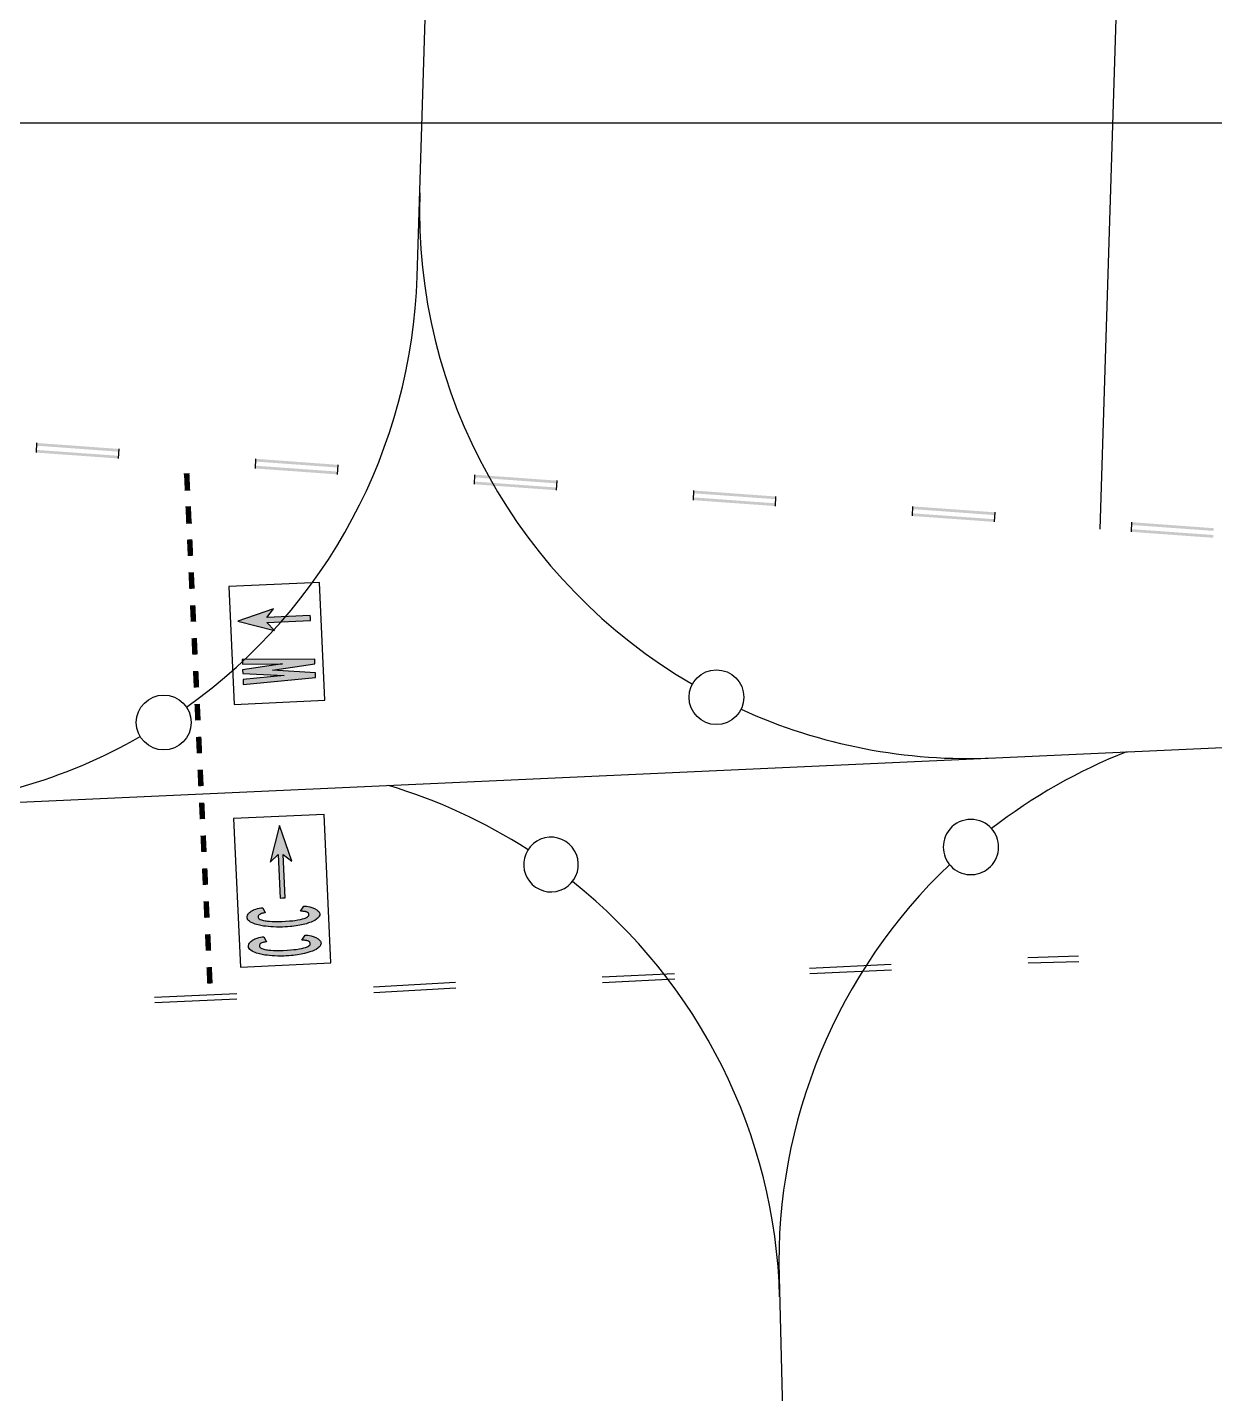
# Model space of a CAD drawing. Header units: millimetres. Extents: x 1358 to 1865, y 706 to 1003.
# Drawn here: x 1673.14 to 1688.99, y 840.71 to 858.95 of the extents above; entities that cross this region are included whole.
import ezdxf

# ---------------------------------------------------------------- set-up
doc = ezdxf.new("R2010")
doc.units = ezdxf.units.MM
doc.layers.add('建築', color=7, linetype='Continuous')

msp = doc.modelspace()

# ---------------------------------------------------------------- hatches: boundary and pattern name
at = {"layer": '建築', "ltscale": 1000}
h = msp.add_hatch(color=256, dxfattribs=at)
h.paths.add_polyline_path([(1673.268, 853.402), (1673.267, 853.366), (1674.363, 853.286), (1674.365, 853.323)])
h.paths.add_polyline_path([(1673.264, 853.31), (1673.263, 853.274), (1674.359, 853.195), (1674.361, 853.231)])
h = msp.add_hatch(color=256, dxfattribs=at)
h.paths.add_polyline_path([(1676.191, 853.191), (1676.189, 853.154), (1677.285, 853.075), (1677.287, 853.111)])
h.paths.add_polyline_path([(1676.187, 853.099), (1676.185, 853.062), (1677.281, 852.983), (1677.283, 853.02)])
h = msp.add_hatch(color=256, dxfattribs=at)
h.paths.add_polyline_path([(1675.272, 852.993), (1675.235, 852.991), (1675.245, 852.772), (1675.282, 852.773)])
h.paths.add_polyline_path([(1675.308, 852.994), (1675.272, 852.993), (1675.282, 852.773), (1675.318, 852.775)])
h = msp.add_hatch(color=256, dxfattribs=at)
h.paths.add_polyline_path([(1679.113, 852.979), (1679.111, 852.943), (1680.208, 852.863), (1680.209, 852.9)])
h.paths.add_polyline_path([(1679.109, 852.887), (1679.107, 852.851), (1680.204, 852.772), (1680.205, 852.808)])
h = msp.add_hatch(color=256, dxfattribs=at)
h.paths.add_polyline_path([(1682.035, 852.768), (1682.033, 852.731), (1683.13, 852.652), (1683.131, 852.688)])
h.paths.add_polyline_path([(1682.031, 852.676), (1682.029, 852.639), (1683.126, 852.56), (1683.127, 852.597)])
h = msp.add_hatch(color=256, dxfattribs=at)
h.paths.add_polyline_path([(1675.265, 852.333), (1675.302, 852.334), (1675.292, 852.554), (1675.255, 852.552)])
h.paths.add_polyline_path([(1675.328, 852.555), (1675.292, 852.554), (1675.302, 852.334), (1675.338, 852.336)])
h = msp.add_hatch(color=256, dxfattribs=at)
h.paths.add_polyline_path([(1684.957, 852.556), (1684.956, 852.52), (1686.052, 852.44), (1686.054, 852.477)])
h.paths.add_polyline_path([(1684.953, 852.464), (1684.952, 852.428), (1686.048, 852.349), (1686.05, 852.385)])
h = msp.add_hatch(color=256, dxfattribs=at)
h.paths.add_polyline_path([(1687.879, 852.345), (1687.878, 852.308), (1688.974, 852.229), (1688.976, 852.265)])
h.paths.add_polyline_path([(1687.875, 852.253), (1687.874, 852.216), (1688.97, 852.137), (1688.972, 852.174)])
h = msp.add_hatch(color=256, dxfattribs=at)
h.paths.add_polyline_path([(1675.285, 851.894), (1675.322, 851.895), (1675.312, 852.115), (1675.275, 852.113)])
h.paths.add_polyline_path([(1675.348, 852.116), (1675.312, 852.115), (1675.322, 851.895), (1675.358, 851.897)])
h = msp.add_hatch(color=256, dxfattribs=at)
h.paths.add_polyline_path([(1675.305, 851.454), (1675.342, 851.456), (1675.332, 851.676), (1675.295, 851.674)])
h.paths.add_polyline_path([(1675.368, 851.677), (1675.332, 851.676), (1675.342, 851.456), (1675.378, 851.458)])
h = msp.add_hatch(color=256, dxfattribs=at)
h.paths.add_polyline_path([(1675.325, 851.015), (1675.362, 851.017), (1675.352, 851.237), (1675.315, 851.235)])
h.paths.add_polyline_path([(1675.388, 851.238), (1675.352, 851.237), (1675.362, 851.017), (1675.398, 851.019)])
for points in [[(1676.922, 851.068), (1676.921, 851.102), (1676.34, 851.075), (1676.432, 851.191), (1675.956, 851.024), (1676.445, 850.901), (1676.343, 851.008), (1676.924, 851.035)], [(1676.572, 850.297), (1676.024, 850.244), (1676.027, 850.181), (1676.992, 850.273), (1676.989, 850.336), (1676.418, 850.37), (1676.983, 850.456), (1676.98, 850.517), (1676.012, 850.514), (1676.014, 850.451), (1676.548, 850.453), (1676.018, 850.375), (1676.02, 850.327)], [(1676.552, 847.33), (1676.586, 847.331), (1676.559, 847.912), (1676.675, 847.82), (1676.508, 848.296), (1676.385, 847.807), (1676.492, 847.909), (1676.518, 847.328)], [(1676.319, 847.132), (1676.308, 847.13), (1676.296, 847.128), (1676.285, 847.126), (1676.275, 847.123), (1676.27, 847.122), (1676.256, 847.116), (1676.247, 847.111), (1676.237, 847.104), (1676.231, 847.098), (1676.226, 847.088), (1676.225, 847.078), (1676.225, 847.075), (1676.226, 847.068), (1676.229, 847.062), (1676.24, 847.052), (1676.254, 847.044), (1676.269, 847.038), (1676.295, 847.031), (1676.318, 847.027), (1676.332, 847.025), (1676.351, 847.022), (1676.368, 847.021), (1676.378, 847.02), (1676.414, 847.017), (1676.434, 847.017), (1676.469, 847.016), (1676.495, 847.016), (1676.511, 847.016), (1676.541, 847.017), (1676.592, 847.02), (1676.643, 847.023), (1676.683, 847.027), (1676.713, 847.031), (1676.754, 847.037), (1676.79, 847.044), (1676.818, 847.05), (1676.837, 847.056), (1676.854, 847.062), (1676.872, 847.07), (1676.883, 847.077), (1676.89, 847.082), (1676.895, 847.088), (1676.899, 847.092), (1676.902, 847.098), (1676.903, 847.103), (1676.903, 847.108), (1676.902, 847.115), (1676.901, 847.117), (1676.9, 847.121), (1676.898, 847.124), (1676.897, 847.127), (1676.895, 847.13), (1676.892, 847.132), (1676.889, 847.135), (1676.884, 847.138), (1676.88, 847.14), (1676.875, 847.142), (1676.871, 847.144), (1676.867, 847.145), (1676.861, 847.146), (1676.856, 847.148), (1676.849, 847.149), (1676.841, 847.15), (1676.833, 847.151), (1676.825, 847.151), (1676.816, 847.152), (1676.803, 847.153), (1676.797, 847.154), (1676.792, 847.155), (1676.833, 847.221), (1676.869, 847.219), (1676.913, 847.211), (1676.941, 847.203), (1676.977, 847.19), (1677.009, 847.173), (1677.023, 847.16), (1677.033, 847.15), (1677.039, 847.14), (1677.042, 847.133), (1677.046, 847.123), (1677.046, 847.114), (1677.046, 847.107), (1677.046, 847.099), (1677.041, 847.087), (1677.036, 847.077), (1677.03, 847.07), (1677.025, 847.063), (1677.014, 847.054), (1677.002, 847.045), (1676.981, 847.031), (1676.961, 847.021), (1676.95, 847.016), (1676.933, 847.009), (1676.916, 847.002), (1676.899, 846.997), (1676.869, 846.987), (1676.825, 846.976), (1676.78, 846.967), (1676.731, 846.959), (1676.7, 846.954), (1676.673, 846.951), (1676.655, 846.949), (1676.617, 846.946), (1676.584, 846.944), (1676.552, 846.942), (1676.536, 846.942), (1676.504, 846.941), (1676.468, 846.942), (1676.424, 846.943), (1676.393, 846.945), (1676.36, 846.948), (1676.326, 846.952), (1676.298, 846.956), (1676.259, 846.962), (1676.223, 846.971), (1676.205, 846.976), (1676.184, 846.982), (1676.167, 846.988), (1676.146, 846.997), (1676.125, 847.007), (1676.109, 847.019), (1676.094, 847.031), (1676.085, 847.044), (1676.081, 847.054), (1676.079, 847.062), (1676.078, 847.07), (1676.079, 847.083), (1676.084, 847.1), (1676.092, 847.114), (1676.098, 847.122), (1676.11, 847.136), (1676.123, 847.147), (1676.133, 847.154), (1676.151, 847.164), (1676.164, 847.171), (1676.192, 847.182), (1676.215, 847.189), (1676.238, 847.194), (1676.262, 847.198), (1676.276, 847.199), (1676.286, 847.199)], [(1677.048, 846.683), (1677.053, 846.69), (1677.059, 846.7), (1677.063, 846.712), (1677.064, 846.721), (1677.064, 846.727), (1677.063, 846.736), (1677.06, 846.746), (1677.056, 846.754), (1677.05, 846.763), (1677.041, 846.773), (1677.026, 846.786), (1676.995, 846.804), (1676.959, 846.816), (1676.931, 846.825), (1676.886, 846.832), (1676.851, 846.835), (1676.81, 846.768), (1676.815, 846.768), (1676.821, 846.767), (1676.833, 846.765), (1676.843, 846.765), (1676.851, 846.764), (1676.858, 846.763), (1676.866, 846.762), (1676.876, 846.76), (1676.887, 846.758), (1676.892, 846.756), (1676.9, 846.753), (1676.908, 846.747), (1676.913, 846.742), (1676.918, 846.734), (1676.92, 846.725), (1676.921, 846.714), (1676.915, 846.703), (1676.907, 846.695), (1676.9, 846.69), (1676.889, 846.683), (1676.872, 846.675), (1676.855, 846.669), (1676.835, 846.664), (1676.808, 846.657), (1676.771, 846.65), (1676.731, 846.644), (1676.7, 846.641), (1676.66, 846.636), (1676.61, 846.633), (1676.559, 846.631), (1676.528, 846.63), (1676.512, 846.63), (1676.487, 846.629), (1676.452, 846.63), (1676.432, 846.631), (1676.396, 846.633), (1676.385, 846.634), (1676.369, 846.635), (1676.349, 846.638), (1676.336, 846.64), (1676.313, 846.644), (1676.287, 846.651), (1676.272, 846.657), (1676.258, 846.665), (1676.247, 846.675), (1676.243, 846.682), (1676.242, 846.69), (1676.244, 846.702), (1676.248, 846.711), (1676.254, 846.718), (1676.264, 846.725), (1676.273, 846.73), (1676.287, 846.735), (1676.292, 846.736), (1676.303, 846.739), (1676.314, 846.741), (1676.325, 846.743), (1676.337, 846.745), (1676.303, 846.812), (1676.294, 846.812), (1676.28, 846.811), (1676.255, 846.807), (1676.233, 846.802), (1676.21, 846.795), (1676.182, 846.784), (1676.169, 846.777), (1676.151, 846.767), (1676.141, 846.76), (1676.128, 846.749), (1676.116, 846.736), (1676.109, 846.727), (1676.102, 846.713), (1676.097, 846.697), (1676.096, 846.684), (1676.097, 846.676), (1676.098, 846.668), (1676.103, 846.657), (1676.112, 846.644), (1676.127, 846.632), (1676.143, 846.62), (1676.163, 846.61), (1676.184, 846.601), (1676.202, 846.595), (1676.223, 846.589), (1676.241, 846.584), (1676.277, 846.575), (1676.315, 846.569), (1676.344, 846.565), (1676.377, 846.561), (1676.411, 846.558), (1676.442, 846.556), (1676.486, 846.555), (1676.521, 846.555), (1676.554, 846.555), (1676.57, 846.555), (1676.601, 846.557), (1676.635, 846.559), (1676.672, 846.562), (1676.691, 846.564), (1676.717, 846.567), (1676.749, 846.572), (1676.798, 846.58), (1676.842, 846.589), (1676.886, 846.601), (1676.916, 846.61), (1676.933, 846.616), (1676.95, 846.622), (1676.968, 846.629), (1676.979, 846.634), (1676.999, 846.644), (1677.02, 846.658), (1677.032, 846.667), (1677.042, 846.677)]]:
    msp.add_hatch(color=256, dxfattribs=at).paths.add_polyline_path(points)
h = msp.add_hatch(color=256, dxfattribs=at)
h.paths.add_polyline_path([(1675.345, 850.576), (1675.382, 850.578), (1675.372, 850.798), (1675.335, 850.796)])
h.paths.add_polyline_path([(1675.408, 850.799), (1675.372, 850.798), (1675.382, 850.578), (1675.418, 850.58)])
h = msp.add_hatch(color=256, dxfattribs=at)
h.paths.add_polyline_path([(1675.365, 850.137), (1675.402, 850.139), (1675.392, 850.359), (1675.355, 850.357)])
h.paths.add_polyline_path([(1675.428, 850.36), (1675.392, 850.359), (1675.402, 850.139), (1675.438, 850.141)])
h = msp.add_hatch(color=256, dxfattribs=at)
h.paths.add_polyline_path([(1675.385, 849.698), (1675.422, 849.7), (1675.412, 849.92), (1675.375, 849.918)])
h.paths.add_polyline_path([(1675.448, 849.921), (1675.412, 849.92), (1675.422, 849.7), (1675.458, 849.702)])
h = msp.add_hatch(color=256, dxfattribs=at)
h.paths.add_polyline_path([(1675.405, 849.259), (1675.442, 849.261), (1675.432, 849.481), (1675.395, 849.479)])
h.paths.add_polyline_path([(1675.468, 849.482), (1675.432, 849.481), (1675.442, 849.261), (1675.478, 849.263)])
h = msp.add_hatch(color=256, dxfattribs=at)
h.paths.add_polyline_path([(1675.425, 848.82), (1675.462, 848.822), (1675.452, 849.042), (1675.415, 849.04)])
h.paths.add_polyline_path([(1675.488, 849.043), (1675.452, 849.042), (1675.462, 848.822), (1675.498, 848.824)])
h = msp.add_hatch(color=256, dxfattribs=at)
h.paths.add_polyline_path([(1675.445, 848.381), (1675.482, 848.383), (1675.472, 848.602), (1675.435, 848.601)])
h.paths.add_polyline_path([(1675.508, 848.604), (1675.472, 848.602), (1675.482, 848.383), (1675.518, 848.385)])
h = msp.add_hatch(color=256, dxfattribs=at)
h.paths.add_polyline_path([(1675.465, 847.942), (1675.502, 847.944), (1675.492, 848.163), (1675.455, 848.162)])
h.paths.add_polyline_path([(1675.528, 848.165), (1675.492, 848.163), (1675.502, 847.944), (1675.538, 847.946)])
h = msp.add_hatch(color=256, dxfattribs=at)
h.paths.add_polyline_path([(1675.485, 847.503), (1675.522, 847.505), (1675.512, 847.724), (1675.475, 847.723)])
h.paths.add_polyline_path([(1675.548, 847.726), (1675.512, 847.724), (1675.522, 847.505), (1675.558, 847.507)])
h = msp.add_hatch(color=256, dxfattribs=at)
h.paths.add_polyline_path([(1675.505, 847.064), (1675.542, 847.066), (1675.532, 847.285), (1675.495, 847.284)])
h.paths.add_polyline_path([(1675.568, 847.287), (1675.532, 847.285), (1675.542, 847.066), (1675.578, 847.068)])
h = msp.add_hatch(color=256, dxfattribs=at)
h.paths.add_polyline_path([(1675.525, 846.625), (1675.562, 846.627), (1675.552, 846.846), (1675.515, 846.845)])
h.paths.add_polyline_path([(1675.588, 846.848), (1675.552, 846.846), (1675.562, 846.627), (1675.598, 846.629)])
h = msp.add_hatch(color=256, dxfattribs=at)
h.paths.add_polyline_path([(1675.545, 846.186), (1675.582, 846.188), (1675.572, 846.407), (1675.535, 846.406)])
h.paths.add_polyline_path([(1675.608, 846.409), (1675.572, 846.407), (1675.582, 846.188), (1675.618, 846.19)])

# ---------------------------------------------------------------- linework, layer by layer
at = {"color": 5, "linetype": 'ByBlock'}
msp.add_lwpolyline([(1511.587, 883.992), (1798.346, 883.992), (1798.346, 857.67), (1511.587, 857.67)], close=True, dxfattribs=at)
at = {"layer": '建築', "ltscale": 1000}
for p, q in [((1678.347, 855.622, -0.309), (1678.99, 876.56, -0.309)), ((1687.464, 852.251, -0.309), (1688.02, 870.318, -0.309)), ((1673.268, 853.402, -0.309), (1673.263, 853.274, -0.309)), ((1674.365, 853.323, -0.309), (1674.359, 853.195, -0.309)), ((1676.191, 853.191, -0.309), (1676.185, 853.062, -0.309)), ((1677.287, 853.111, -0.309), (1677.281, 852.983, -0.309)), ((1675.235, 852.991, -0.309), (1675.308, 852.994, -0.309)), ((1679.113, 852.979, -0.309), (1679.107, 852.851, -0.309)), ((1680.209, 852.9, -0.309), (1680.204, 852.772, -0.309)), ((1675.245, 852.772, -0.309), (1675.318, 852.775, -0.309)), ((1675.245, 852.772, -0.309), (1675.318, 852.775, -0.309)), ((1682.035, 852.768, -0.309), (1682.029, 852.639, -0.309)), ((1683.131, 852.688, -0.309), (1683.126, 852.56, -0.309)), ((1675.255, 852.552, -0.309), (1675.328, 852.555, -0.309)), ((1684.957, 852.556, -0.309), (1684.952, 852.428, -0.309)), ((1686.054, 852.477, -0.309), (1686.048, 852.349, -0.309)), ((1675.265, 852.333, -0.309), (1675.338, 852.336, -0.309)), ((1687.879, 852.345, -0.309), (1687.874, 852.216, -0.309)), ((1677.042, 851.542, -0.309), (1675.833, 851.486, -0.309)), ((1675.833, 851.486, -0.309), (1675.905, 849.913, -0.309)), ((1677.114, 849.969, -0.309), (1677.042, 851.542, -0.309)), ((1676.432, 851.191, -0.309), (1675.956, 851.024, -0.309)), ((1676.34, 851.075, -0.309), (1676.432, 851.191, -0.309)), ((1675.956, 851.024, -0.309), (1676.445, 850.901, -0.309)), ((1676.921, 851.102, -0.309), (1676.34, 851.075, -0.309)), ((1676.343, 851.008, -0.309), (1676.924, 851.035, -0.309)), ((1676.922, 851.068, -0.309), (1676.921, 851.102, -0.309)), ((1676.924, 851.035, -0.309), (1676.922, 851.068, -0.309)), ((1676.445, 850.901, -0.309), (1676.343, 851.008, -0.309)), ((1676.98, 850.517, -0.309), (1676.012, 850.514, -0.309)), ((1676.012, 850.514, -0.309), (1676.014, 850.451, -0.309)), ((1676.983, 850.456, -0.309), (1676.98, 850.517, -0.309)), ((1676.014, 850.451, -0.309), (1676.548, 850.453, -0.309)), ((1676.548, 850.453, -0.309), (1676.018, 850.375, -0.309)), ((1676.018, 850.375, -0.309), (1676.02, 850.327, -0.309)), ((1676.02, 850.327, -0.309), (1676.572, 850.297, -0.309)), ((1676.572, 850.297, -0.309), (1676.024, 850.244, -0.309)), ((1676.418, 850.37, -0.309), (1676.983, 850.456, -0.309)), ((1676.989, 850.336, -0.309), (1676.418, 850.37, -0.309)), ((1676.992, 850.273, -0.309), (1676.989, 850.336, -0.309)), ((1676.024, 850.244, -0.309), (1676.027, 850.181, -0.309)), ((1676.027, 850.181, -0.309), (1676.992, 850.273, -0.309)), ((1670.957, 848.512, -0.309), (1701.829, 849.919, -0.309)), ((1670.957, 848.512, -0.309), (1701.829, 849.919, -0.309)), ((1675.905, 849.913, -0.309), (1677.114, 849.969, -0.309)), ((1677.107, 848.444, -0.309), (1675.898, 848.389, -0.309)), ((1675.898, 848.389, -0.309), (1675.988, 846.408, -0.309)), ((1676.508, 848.296, -0.309), (1676.385, 847.807, -0.309)), ((1676.675, 847.82, -0.309), (1676.508, 848.296, -0.309)), ((1677.197, 846.463, -0.309), (1677.107, 848.444, -0.309)), ((1676.385, 847.807, -0.309), (1676.492, 847.909, -0.309)), ((1676.492, 847.909, -0.309), (1676.518, 847.328, -0.309)), ((1676.586, 847.331, -0.309), (1676.559, 847.912, -0.309)), ((1676.559, 847.912, -0.309), (1676.675, 847.82, -0.309)), ((1676.164, 847.171, -0.309), (1676.192, 847.182, -0.309)), ((1676.192, 847.182, -0.309), (1676.215, 847.189, -0.309)), ((1676.215, 847.189, -0.309), (1676.238, 847.194, -0.309)), ((1676.238, 847.194, -0.309), (1676.262, 847.198, -0.309)), ((1676.262, 847.198, -0.309), (1676.276, 847.199, -0.309)), ((1676.276, 847.199, -0.309), (1676.286, 847.199, -0.309)), ((1676.286, 847.199, -0.309), (1676.319, 847.132, -0.309)), ((1676.518, 847.328, -0.309), (1676.552, 847.33, -0.309)), ((1676.552, 847.33, -0.309), (1676.586, 847.331, -0.309)), ((1676.792, 847.155, -0.309), (1676.833, 847.221, -0.309)), ((1676.833, 847.221, -0.309), (1676.869, 847.219, -0.309)), ((1676.869, 847.219, -0.309), (1676.913, 847.211, -0.309)), ((1676.913, 847.211, -0.309), (1676.941, 847.203, -0.309)), ((1676.941, 847.203, -0.309), (1676.977, 847.19, -0.309)), ((1676.977, 847.19, -0.309), (1677.009, 847.173, -0.309)), ((1676.078, 847.07, -0.309), (1676.079, 847.083, -0.309)), ((1676.079, 847.062, -0.309), (1676.078, 847.07, -0.309)), ((1676.079, 847.083, -0.309), (1676.084, 847.1, -0.309)), ((1676.081, 847.054, -0.309), (1676.079, 847.062, -0.309)), ((1676.085, 847.044, -0.309), (1676.081, 847.054, -0.309)), ((1676.084, 847.1, -0.309), (1676.092, 847.114, -0.309)), ((1676.094, 847.031, -0.309), (1676.085, 847.044, -0.309)), ((1676.092, 847.114, -0.309), (1676.098, 847.122, -0.309)), ((1676.109, 847.019, -0.309), (1676.094, 847.031, -0.309)), ((1676.098, 847.122, -0.309), (1676.11, 847.136, -0.309)), ((1676.125, 847.007, -0.309), (1676.109, 847.019, -0.309)), ((1676.11, 847.136, -0.309), (1676.123, 847.147, -0.309)), ((1676.123, 847.147, -0.309), (1676.133, 847.154, -0.309)), ((1676.146, 846.997, -0.309), (1676.125, 847.007, -0.309)), ((1676.133, 847.154, -0.309), (1676.151, 847.164, -0.309)), ((1676.167, 846.988, -0.309), (1676.146, 846.997, -0.309)), ((1676.151, 847.164, -0.309), (1676.164, 847.171, -0.309)), ((1676.226, 847.088, -0.309), (1676.225, 847.078, -0.309)), ((1676.225, 847.078, -0.309), (1676.225, 847.075, -0.309)), ((1676.225, 847.075, -0.309), (1676.226, 847.068, -0.309)), ((1676.231, 847.098, -0.309), (1676.226, 847.088, -0.309)), ((1676.226, 847.068, -0.309), (1676.229, 847.062, -0.309)), ((1676.229, 847.062, -0.309), (1676.24, 847.052, -0.309)), ((1676.237, 847.104, -0.309), (1676.231, 847.098, -0.309)), ((1676.247, 847.111, -0.309), (1676.237, 847.104, -0.309)), ((1676.24, 847.052, -0.309), (1676.254, 847.044, -0.309)), ((1676.256, 847.116, -0.309), (1676.247, 847.111, -0.309)), ((1676.254, 847.044, -0.309), (1676.269, 847.038, -0.309)), ((1676.27, 847.122, -0.309), (1676.256, 847.116, -0.309)), ((1676.269, 847.038, -0.309), (1676.295, 847.031, -0.309)), ((1676.275, 847.123, -0.309), (1676.27, 847.122, -0.309)), ((1676.285, 847.126, -0.309), (1676.275, 847.123, -0.309)), ((1676.296, 847.128, -0.309), (1676.285, 847.126, -0.309)), ((1676.295, 847.031, -0.309), (1676.318, 847.027, -0.309)), ((1676.308, 847.13, -0.309), (1676.296, 847.128, -0.309)), ((1676.319, 847.132, -0.309), (1676.308, 847.13, -0.309)), ((1676.318, 847.027, -0.309), (1676.332, 847.025, -0.309)), ((1676.332, 847.025, -0.309), (1676.351, 847.022, -0.309)), ((1676.351, 847.022, -0.309), (1676.368, 847.021, -0.309)), ((1676.368, 847.021, -0.309), (1676.378, 847.02, -0.309)), ((1676.378, 847.02, -0.309), (1676.414, 847.017, -0.309)), ((1676.414, 847.017, -0.309), (1676.434, 847.017, -0.309)), ((1676.434, 847.017, -0.309), (1676.469, 847.016, -0.309)), ((1676.469, 847.016, -0.309), (1676.495, 847.016, -0.309)), ((1676.495, 847.016, -0.309), (1676.511, 847.016, -0.309)), ((1676.511, 847.016, -0.309), (1676.541, 847.017, -0.309)), ((1676.541, 847.017, -0.309), (1676.592, 847.02, -0.309)), ((1676.592, 847.02, -0.309), (1676.643, 847.023, -0.309)), ((1676.643, 847.023, -0.309), (1676.683, 847.027, -0.309)), ((1676.683, 847.027, -0.309), (1676.713, 847.031, -0.309)), ((1676.713, 847.031, -0.309), (1676.754, 847.037, -0.309)), ((1676.754, 847.037, -0.309), (1676.79, 847.044, -0.309)), ((1676.79, 847.044, -0.309), (1676.818, 847.05, -0.309)), ((1676.797, 847.154, -0.309), (1676.792, 847.155, -0.309)), ((1676.803, 847.153, -0.309), (1676.797, 847.154, -0.309)), ((1676.816, 847.152, -0.309), (1676.803, 847.153, -0.309)), ((1676.825, 847.151, -0.309), (1676.816, 847.152, -0.309)), ((1676.818, 847.05, -0.309), (1676.837, 847.056, -0.309)), ((1676.833, 847.151, -0.309), (1676.825, 847.151, -0.309)), ((1676.841, 847.15, -0.309), (1676.833, 847.151, -0.309)), ((1676.837, 847.056, -0.309), (1676.854, 847.062, -0.309)), ((1676.849, 847.149, -0.309), (1676.841, 847.15, -0.309)), ((1676.856, 847.148, -0.309), (1676.849, 847.149, -0.309)), ((1676.854, 847.062, -0.309), (1676.872, 847.07, -0.309)), ((1676.861, 847.146, -0.309), (1676.856, 847.148, -0.309)), ((1676.867, 847.145, -0.309), (1676.861, 847.146, -0.309)), ((1676.871, 847.144, -0.309), (1676.867, 847.145, -0.309)), ((1676.875, 847.142, -0.309), (1676.871, 847.144, -0.309)), ((1676.872, 847.07, -0.309), (1676.883, 847.077, -0.309)), ((1676.88, 847.14, -0.309), (1676.875, 847.142, -0.309)), ((1676.884, 847.138, -0.309), (1676.88, 847.14, -0.309)), ((1676.883, 847.077, -0.309), (1676.89, 847.082, -0.309)), ((1676.889, 847.135, -0.309), (1676.884, 847.138, -0.309)), ((1676.892, 847.132, -0.309), (1676.889, 847.135, -0.309)), ((1676.89, 847.082, -0.309), (1676.895, 847.088, -0.309)), ((1676.895, 847.13, -0.309), (1676.892, 847.132, -0.309)), ((1676.897, 847.127, -0.309), (1676.895, 847.13, -0.309)), ((1676.895, 847.088, -0.309), (1676.899, 847.092, -0.309)), ((1676.898, 847.124, -0.309), (1676.897, 847.127, -0.309)), ((1676.9, 847.121, -0.309), (1676.898, 847.124, -0.309)), ((1676.899, 847.092, -0.309), (1676.902, 847.098, -0.309)), ((1676.916, 847.002, -0.309), (1676.899, 846.997, -0.309)), ((1676.901, 847.117, -0.309), (1676.9, 847.121, -0.309)), ((1676.902, 847.115, -0.309), (1676.901, 847.117, -0.309)), ((1676.903, 847.108, -0.309), (1676.902, 847.115, -0.309)), ((1676.902, 847.098, -0.309), (1676.903, 847.103, -0.309)), ((1676.903, 847.103, -0.309), (1676.903, 847.108, -0.309)), ((1676.933, 847.009, -0.309), (1676.916, 847.002, -0.309)), ((1676.95, 847.016, -0.309), (1676.933, 847.009, -0.309)), ((1676.961, 847.021, -0.309), (1676.95, 847.016, -0.309)), ((1676.981, 847.031, -0.309), (1676.961, 847.021, -0.309)), ((1677.002, 847.045, -0.309), (1676.981, 847.031, -0.309)), ((1677.014, 847.054, -0.309), (1677.002, 847.045, -0.309)), ((1677.009, 847.173, -0.309), (1677.023, 847.16, -0.309)), ((1677.025, 847.063, -0.309), (1677.014, 847.054, -0.309)), ((1677.023, 847.16, -0.309), (1677.033, 847.15, -0.309)), ((1677.03, 847.07, -0.309), (1677.025, 847.063, -0.309)), ((1677.036, 847.077, -0.309), (1677.03, 847.07, -0.309)), ((1677.033, 847.15, -0.309), (1677.039, 847.14, -0.309)), ((1677.041, 847.087, -0.309), (1677.036, 847.077, -0.309)), ((1677.039, 847.14, -0.309), (1677.042, 847.133, -0.309)), ((1677.046, 847.099, -0.309), (1677.041, 847.087, -0.309)), ((1677.042, 847.133, -0.309), (1677.046, 847.123, -0.309)), ((1677.046, 847.123, -0.309), (1677.046, 847.114, -0.309)), ((1677.046, 847.114, -0.309), (1677.046, 847.107, -0.309)), ((1677.046, 847.107, -0.309), (1677.046, 847.099, -0.309)), ((1676.184, 846.982, -0.309), (1676.167, 846.988, -0.309)), ((1676.205, 846.976, -0.309), (1676.184, 846.982, -0.309)), ((1676.223, 846.971, -0.309), (1676.205, 846.976, -0.309)), ((1676.259, 846.962, -0.309), (1676.223, 846.971, -0.309)), ((1676.298, 846.956, -0.309), (1676.259, 846.962, -0.309)), ((1676.326, 846.952, -0.309), (1676.298, 846.956, -0.309)), ((1676.36, 846.948, -0.309), (1676.326, 846.952, -0.309)), ((1676.393, 846.945, -0.309), (1676.36, 846.948, -0.309)), ((1676.424, 846.943, -0.309), (1676.393, 846.945, -0.309)), ((1676.468, 846.942, -0.309), (1676.424, 846.943, -0.309)), ((1676.504, 846.941, -0.309), (1676.468, 846.942, -0.309)), ((1676.536, 846.942, -0.309), (1676.504, 846.941, -0.309)), ((1676.552, 846.942, -0.309), (1676.536, 846.942, -0.309)), ((1676.584, 846.944, -0.309), (1676.552, 846.942, -0.309)), ((1676.617, 846.946, -0.309), (1676.584, 846.944, -0.309)), ((1676.655, 846.949, -0.309), (1676.617, 846.946, -0.309)), ((1676.673, 846.951, -0.309), (1676.655, 846.949, -0.309)), ((1676.7, 846.954, -0.309), (1676.673, 846.951, -0.309)), ((1676.731, 846.959, -0.309), (1676.7, 846.954, -0.309)), ((1676.78, 846.967, -0.309), (1676.731, 846.959, -0.309)), ((1676.825, 846.976, -0.309), (1676.78, 846.967, -0.309)), ((1676.81, 846.768, -0.309), (1676.851, 846.835, -0.309)), ((1676.869, 846.987, -0.309), (1676.825, 846.976, -0.309)), ((1676.851, 846.835, -0.309), (1676.886, 846.832, -0.309)), ((1676.899, 846.997, -0.309), (1676.869, 846.987, -0.309)), ((1676.886, 846.832, -0.309), (1676.931, 846.825, -0.309)), ((1676.931, 846.825, -0.309), (1676.959, 846.816, -0.309)), ((1676.959, 846.816, -0.309), (1676.995, 846.804, -0.309)), ((1676.096, 846.684, -0.309), (1676.097, 846.697, -0.309)), ((1676.097, 846.676, -0.309), (1676.096, 846.684, -0.309)), ((1676.097, 846.697, -0.309), (1676.102, 846.713, -0.309)), ((1676.098, 846.668, -0.309), (1676.097, 846.676, -0.309)), ((1676.103, 846.657, -0.309), (1676.098, 846.668, -0.309)), ((1676.102, 846.713, -0.309), (1676.109, 846.727, -0.309)), ((1676.112, 846.644, -0.309), (1676.103, 846.657, -0.309)), ((1676.109, 846.727, -0.309), (1676.116, 846.736, -0.309)), ((1676.127, 846.632, -0.309), (1676.112, 846.644, -0.309)), ((1676.116, 846.736, -0.309), (1676.128, 846.749, -0.309)), ((1676.128, 846.749, -0.309), (1676.141, 846.76, -0.309)), ((1676.141, 846.76, -0.309), (1676.151, 846.767, -0.309)), ((1676.151, 846.767, -0.309), (1676.169, 846.777, -0.309)), ((1676.169, 846.777, -0.309), (1676.182, 846.784, -0.309)), ((1676.182, 846.784, -0.309), (1676.21, 846.795, -0.309)), ((1676.21, 846.795, -0.309), (1676.233, 846.802, -0.309)), ((1676.233, 846.802, -0.309), (1676.255, 846.807, -0.309)), ((1676.244, 846.702, -0.309), (1676.242, 846.692, -0.309)), ((1676.242, 846.692, -0.309), (1676.242, 846.688, -0.309)), ((1676.242, 846.688, -0.309), (1676.243, 846.682, -0.309)), ((1676.243, 846.682, -0.309), (1676.247, 846.675, -0.309)), ((1676.248, 846.711, -0.309), (1676.244, 846.702, -0.309)), ((1676.247, 846.675, -0.309), (1676.258, 846.665, -0.309)), ((1676.254, 846.718, -0.309), (1676.248, 846.711, -0.309)), ((1676.264, 846.725, -0.309), (1676.254, 846.718, -0.309)), ((1676.255, 846.807, -0.309), (1676.28, 846.811, -0.309)), ((1676.258, 846.665, -0.309), (1676.272, 846.657, -0.309)), ((1676.273, 846.73, -0.309), (1676.264, 846.725, -0.309)), ((1676.272, 846.657, -0.309), (1676.287, 846.651, -0.309)), ((1676.287, 846.735, -0.309), (1676.273, 846.73, -0.309)), ((1676.28, 846.811, -0.309), (1676.294, 846.812, -0.309)), ((1676.292, 846.736, -0.309), (1676.287, 846.735, -0.309)), ((1676.287, 846.651, -0.309), (1676.313, 846.644, -0.309)), ((1676.303, 846.739, -0.309), (1676.292, 846.736, -0.309)), ((1676.294, 846.812, -0.309), (1676.303, 846.812, -0.309)), ((1676.303, 846.812, -0.309), (1676.337, 846.745, -0.309)), ((1676.314, 846.741, -0.309), (1676.303, 846.739, -0.309)), ((1676.313, 846.644, -0.309), (1676.336, 846.64, -0.309)), ((1676.325, 846.743, -0.309), (1676.314, 846.741, -0.309)), ((1676.337, 846.745, -0.309), (1676.325, 846.743, -0.309)), ((1676.336, 846.64, -0.309), (1676.349, 846.638, -0.309)), ((1676.349, 846.638, -0.309), (1676.369, 846.635, -0.309)), ((1676.369, 846.635, -0.309), (1676.385, 846.634, -0.309)), ((1676.385, 846.634, -0.309), (1676.396, 846.633, -0.309)), ((1676.396, 846.633, -0.309), (1676.432, 846.631, -0.309)), ((1676.559, 846.631, -0.309), (1676.61, 846.633, -0.309)), ((1676.61, 846.633, -0.309), (1676.66, 846.636, -0.309)), ((1676.66, 846.636, -0.309), (1676.7, 846.641, -0.309)), ((1676.7, 846.641, -0.309), (1676.731, 846.644, -0.309)), ((1676.731, 846.644, -0.309), (1676.771, 846.65, -0.309)), ((1676.771, 846.65, -0.309), (1676.808, 846.657, -0.309)), ((1676.808, 846.657, -0.309), (1676.835, 846.664, -0.309)), ((1676.815, 846.768, -0.309), (1676.81, 846.768, -0.309)), ((1676.821, 846.767, -0.309), (1676.815, 846.768, -0.309)), ((1676.833, 846.765, -0.309), (1676.821, 846.767, -0.309)), ((1676.843, 846.765, -0.309), (1676.833, 846.765, -0.309)), ((1676.835, 846.664, -0.309), (1676.855, 846.669, -0.309)), ((1676.851, 846.764, -0.309), (1676.843, 846.765, -0.309)), ((1676.858, 846.763, -0.309), (1676.851, 846.764, -0.309)), ((1676.855, 846.669, -0.309), (1676.872, 846.675, -0.309)), ((1676.866, 846.762, -0.309), (1676.858, 846.763, -0.309)), ((1676.874, 846.761, -0.309), (1676.866, 846.762, -0.309)), ((1676.872, 846.675, -0.309), (1676.889, 846.683, -0.309)), ((1676.879, 846.76, -0.309), (1676.874, 846.761, -0.309)), ((1676.885, 846.758, -0.309), (1676.879, 846.76, -0.309)), ((1676.888, 846.757, -0.309), (1676.885, 846.758, -0.309)), ((1676.892, 846.756, -0.309), (1676.888, 846.757, -0.309)), ((1676.889, 846.683, -0.309), (1676.9, 846.69, -0.309)), ((1676.898, 846.753, -0.309), (1676.892, 846.756, -0.309)), ((1676.902, 846.751, -0.309), (1676.898, 846.753, -0.309)), ((1676.9, 846.69, -0.309), (1676.907, 846.695, -0.309)), ((1676.906, 846.748, -0.309), (1676.902, 846.751, -0.309)), ((1676.91, 846.746, -0.309), (1676.906, 846.748, -0.309)), ((1676.907, 846.695, -0.309), (1676.913, 846.701, -0.309)), ((1676.912, 846.743, -0.309), (1676.91, 846.746, -0.309)), ((1676.914, 846.74, -0.309), (1676.912, 846.743, -0.309)), ((1676.913, 846.701, -0.309), (1676.917, 846.706, -0.309)), ((1676.916, 846.737, -0.309), (1676.914, 846.74, -0.309)), ((1676.917, 846.735, -0.309), (1676.916, 846.737, -0.309)), ((1676.919, 846.731, -0.309), (1676.917, 846.735, -0.309)), ((1676.917, 846.706, -0.309), (1676.919, 846.711, -0.309)), ((1676.92, 846.728, -0.309), (1676.919, 846.731, -0.309)), ((1676.919, 846.711, -0.309), (1676.921, 846.717, -0.309)), ((1676.92, 846.722, -0.309), (1676.92, 846.728, -0.309)), ((1676.921, 846.717, -0.309), (1676.92, 846.722, -0.309)), ((1676.979, 846.634, -0.309), (1676.968, 846.629, -0.309)), ((1676.999, 846.644, -0.309), (1676.979, 846.634, -0.309)), ((1676.995, 846.804, -0.309), (1677.026, 846.786, -0.309)), ((1677.02, 846.658, -0.309), (1676.999, 846.644, -0.309)), ((1677.032, 846.667, -0.309), (1677.02, 846.658, -0.309)), ((1677.026, 846.786, -0.309), (1677.041, 846.773, -0.309)), ((1677.042, 846.677, -0.309), (1677.032, 846.667, -0.309)), ((1677.041, 846.773, -0.309), (1677.05, 846.763, -0.309)), ((1677.048, 846.683, -0.309), (1677.042, 846.677, -0.309)), ((1677.053, 846.69, -0.309), (1677.048, 846.683, -0.309)), ((1677.05, 846.763, -0.309), (1677.056, 846.754, -0.309)), ((1677.059, 846.7, -0.309), (1677.053, 846.69, -0.309)), ((1677.056, 846.754, -0.309), (1677.06, 846.746, -0.309)), ((1677.063, 846.712, -0.309), (1677.059, 846.7, -0.309)), ((1677.06, 846.746, -0.309), (1677.063, 846.736, -0.309)), ((1677.063, 846.736, -0.309), (1677.064, 846.727, -0.309)), ((1677.064, 846.721, -0.309), (1677.063, 846.712, -0.309)), ((1677.064, 846.727, -0.309), (1677.064, 846.721, -0.309)), ((1675.988, 846.408, -0.309), (1677.197, 846.463, -0.309)), ((1676.143, 846.62, -0.309), (1676.127, 846.632, -0.309)), ((1676.163, 846.61, -0.309), (1676.143, 846.62, -0.309)), ((1676.184, 846.601, -0.309), (1676.163, 846.61, -0.309)), ((1676.202, 846.595, -0.309), (1676.184, 846.601, -0.309)), ((1676.223, 846.589, -0.309), (1676.202, 846.595, -0.309)), ((1676.241, 846.584, -0.309), (1676.223, 846.589, -0.309)), ((1676.277, 846.575, -0.309), (1676.241, 846.584, -0.309)), ((1676.315, 846.569, -0.309), (1676.277, 846.575, -0.309)), ((1676.344, 846.565, -0.309), (1676.315, 846.569, -0.309)), ((1676.377, 846.561, -0.309), (1676.344, 846.565, -0.309)), ((1676.411, 846.558, -0.309), (1676.377, 846.561, -0.309)), ((1676.442, 846.556, -0.309), (1676.411, 846.558, -0.309)), ((1676.432, 846.631, -0.309), (1676.452, 846.63, -0.309)), ((1676.486, 846.555, -0.309), (1676.442, 846.556, -0.309)), ((1676.452, 846.63, -0.309), (1676.487, 846.629, -0.309)), ((1676.521, 846.555, -0.309), (1676.486, 846.555, -0.309)), ((1676.487, 846.629, -0.309), (1676.512, 846.63, -0.309)), ((1676.512, 846.63, -0.309), (1676.528, 846.63, -0.309)), ((1676.554, 846.555, -0.309), (1676.521, 846.555, -0.309)), ((1676.528, 846.63, -0.309), (1676.559, 846.631, -0.309)), ((1676.57, 846.555, -0.309), (1676.554, 846.555, -0.309)), ((1676.601, 846.557, -0.309), (1676.57, 846.555, -0.309)), ((1676.635, 846.559, -0.309), (1676.601, 846.557, -0.309)), ((1676.672, 846.562, -0.309), (1676.635, 846.559, -0.309)), ((1676.691, 846.564, -0.309), (1676.672, 846.562, -0.309)), ((1676.717, 846.567, -0.309), (1676.691, 846.564, -0.309)), ((1676.749, 846.572, -0.309), (1676.717, 846.567, -0.309)), ((1676.798, 846.58, -0.309), (1676.749, 846.572, -0.309)), ((1676.842, 846.589, -0.309), (1676.798, 846.58, -0.309)), ((1676.886, 846.601, -0.309), (1676.842, 846.589, -0.309)), ((1676.916, 846.61, -0.309), (1676.886, 846.601, -0.309)), ((1676.933, 846.616, -0.309), (1676.916, 846.61, -0.309)), ((1676.95, 846.622, -0.309), (1676.933, 846.616, -0.309)), ((1676.968, 846.629, -0.309), (1676.95, 846.622, -0.309)), ((1686.497, 846.537, -0.309), (1687.172, 846.556, -0.309)), ((1686.5, 846.463, -0.309), (1687.175, 846.483, -0.309)), ((1680.818, 846.277, -0.309), (1681.781, 846.324, -0.309)), ((1683.583, 846.394, -0.309), (1684.673, 846.446, -0.309)), ((1683.586, 846.321, -0.309), (1684.677, 846.372, -0.309)), ((1677.764, 846.142, -0.309), (1678.859, 846.207, -0.309)), ((1677.768, 846.069, -0.309), (1678.862, 846.133, -0.309)), ((1680.821, 846.203, -0.309), (1681.784, 846.251, -0.309)), ((1674.842, 846.008, -0.309), (1675.939, 846.055, -0.309)), ((1674.846, 845.935, -0.309), (1675.942, 845.982, -0.309)), ((1683.177, 842.273, -0.309), (1683.798, 818.666, -0.309))]:
    msp.add_line(p, q, dxfattribs=at)
for centre in [(1682.341, 850.009, -0.309), (1674.965, 849.672, -0.309)]:
    msp.add_circle(centre, 0.366, dxfattribs=at)
for centre, radius, start, end in [((1685.702, 856.516, -0.309), 7.325, 178.2393, 239.8176), ((1671.025, 855.848, -0.309), 7.325, 305.4007, 358.2393), ((1685.702, 856.516, -0.309), 7.325, 245.5478, 272.6091), ((1671.025, 855.848, -0.309), 7.325, 272.6091, 299.6705), ((1690.499, 842.466, -0.309), 7.325, 111.5056, 127.7806), ((1675.862, 841.814, -0.309), 7.325, 57.2286, 73.3377), ((1685.737, 848.01, -0.309), 0.369, 158.0657, 59.0096), ((1685.737, 848.01, -0.309), 0.369, 59.0096, 158.0657), ((1680.133, 847.776, -0.309), 0.365, 226.4684, 157.6232), ((1680.133, 847.776, -0.309), 0.365, 157.6232, 226.4684), ((1690.499, 842.466, -0.309), 7.325, 133.5116, 181.5067), ((1675.862, 841.814, -0.309), 7.325, 1.5067, 51.5253)]:
    msp.add_arc(centre, radius, start, end, dxfattribs=at)

doc.saveas('drawing.dxf')
